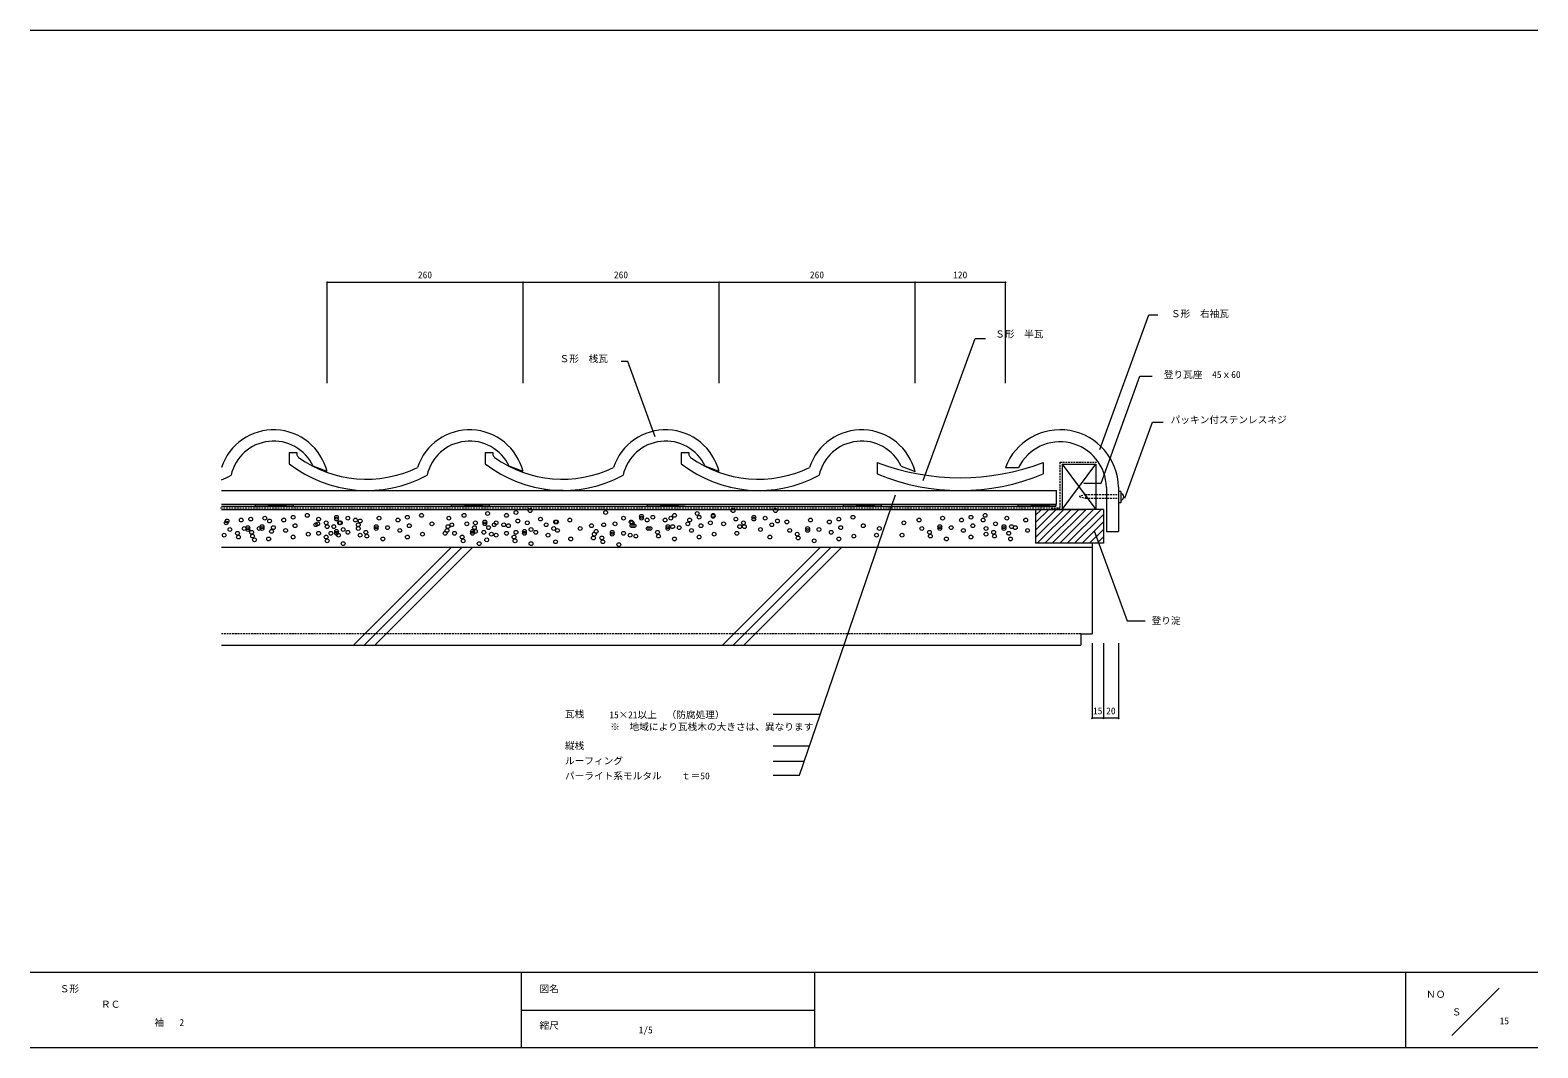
# Model space of a CAD drawing. Units: millimetres, scale not verified. Extents: x -1008 to 992, y -668 to 682.
import ezdxf
from ezdxf.enums import TextEntityAlignment as Align

# ---------------------------------------------------------------- set-up
doc = ezdxf.new("R2010")
doc.units = ezdxf.units.MM
doc.header["$LTSCALE"] = 2
doc.header["$PDMODE"] = 32
doc.header["$PDSIZE"] = 1
doc.linetypes.add('DASHED1', pattern=[1.8, 1.2, -0.6])
for name, color, linetype, lineweight in [('0-1', 7, 'Continuous', 18), ('0-2', 7, 'Continuous', 18), ('0-3', 7, 'Continuous', 18), ('0-4_下地', 7, 'Continuous', 18), ('0-5', 7, 'Continuous', 18), ('1-0', 7, 'Continuous', 18)]:
    doc.layers.add(name, color=color, linetype=linetype, lineweight=lineweight)
doc.styles.add('ＭＳ ゴシック', font='')
doc.styles.get('ＭＳ ゴシック').set_extended_font_data('MS Gothic')

msp = doc.modelspace()

# ---------------------------------------------------------------- linework, layer by layer
at = {"layer": '0-1'}
for p, q in [((-664.324, 122.365), (-654.324, 122.365)), ((-664.324, 122.365), (-664.324, 107.365)), ((-654.324, 122.365), (-654.324, 119.151)), ((-404.324, 122.365), (-394.324, 122.365)), ((-404.324, 122.365), (-404.324, 107.365)), ((-394.324, 122.365), (-394.324, 119.151)), ((-144.324, 122.365), (-134.324, 122.365)), ((-144.324, 122.365), (-144.324, 107.365)), ((-134.324, 122.365), (-134.324, 119.151)), ((-614.324, 96.852), (-632.735, 104.13)), ((-614.324, 96.852), (-632.735, 104.13)), ((-354.324, 96.852), (-372.735, 104.13)), ((-94.324, 96.852), (-112.735, 104.13)), ((-94.324, 96.852), (-112.735, 104.13)), ((285.545, 102.339), (302.99, 102.339)), ((-754.324, 71.852), (-583.283, 71.852)), ((-754.324, 71.852), (259.459, 71.852)), ((-521.175, 71.852), (-323.283, 71.852)), ((-261.175, 71.852), (-63.283, 71.852)), ((259.459, 71.852), (353.462, 71.852)), ((435.545, 76.339), (435.545, 17.339)), ((-754.324, 53.852), (353.462, 53.852)), ((-754.324, 50.852), (352.563, 50.852)), ((-754.324, 46.852), (391.545, 46.852)), ((415.545, 46.852), (373.545, 46.852))]:
    msp.add_line(p, q, dxfattribs=at)
msp.add_lwpolyline([(419.545, 76.033), (419.545, 17.339), (435.545, 17.339)], dxfattribs=at)
for centre, radius, start, end in [((-685.117, 79.475), 72.894, 13.7919, 161.69858), ((-425.117, 79.475), 72.894, 13.7919, 161.69852), ((-165.117, 79.475), 72.894, 13.7919, 161.69852), ((94.883, 79.475), 72.894, 13.7919, 161.69852), ((358.035, 74.855), 77.525, 1.09694, 159.2359), ((-685.117, 79.475), 57.895, 25.2054, 167.51599), ((-425.117, 79.475), 57.895, 25.2054, 167.51599), ((-165.117, 79.475), 57.895, 25.2054, 167.51599), ((94.883, 79.475), 57.895, 25.2054, 167.51599), ((358.035, 74.855), 61.525, 1.09694, 153.46677), ((-821.981, 242.365), 155.491, 295.79257, 295.79265), ((-561.238, 239.229), 167.376, 231.98312, 298.39507), ((-644.52, 122.93), 10.508, 201.07587, 223.8392), ((-561.981, 242.365), 155.491, 234.57967, 295.79265), ((-301.238, 239.229), 167.376, 231.98312, 298.39507), ((-384.52, 122.93), 10.508, 201.07587, 223.8392), ((-301.981, 242.365), 155.491, 234.57967, 295.79265), ((-41.238, 239.229), 167.376, 231.98312, 298.39507), ((-124.52, 122.93), 10.508, 201.07587, 223.8392), ((-41.981, 242.365), 155.491, 234.57967, 295.79265), ((-821.238, 239.229), 167.376, 293.56448, 298.39507)]:
    msp.add_arc(centre, radius, start, end, dxfattribs=at)
at = {"layer": '0-2'}
for p, q in [((335.676, 108.853), (335.676, 93.853)), ((360.765, 46.852), (405.765, 106.852)), ((360.765, 106.852), (405.765, 46.852)), ((360.765, 106.852), (360.765, 46.852)), ((360.765, 106.852), (405.765, 106.852)), ((389.831, 81.768), (412.407, 81.768)), ((12.36, -305.844), (139.735, 66.092)), ((353.462, 53.852), (353.462, 71.852)), ((438.552, 70.586), (435.545, 70.586)), ((438.552, 70.586), (438.552, 55.53)), ((-709.324, 50.852), (-659.324, 53.852)), ((-449.324, 50.852), (-399.324, 53.852)), ((70.676, 50.852), (120.676, 53.852)), ((302.563, 50.852), (302.563, 53.852)), ((302.563, 53.852), (353.462, 53.852)), ((325.545, 46.852), (325.545, 1.852)), ((325.545, 9.377), (363.02, 46.852)), ((325.545, 19.277), (353.121, 46.852)), ((325.545, 29.176), (343.221, 46.852)), ((325.545, 39.076), (333.322, 46.852)), ((327.92, 1.852), (372.92, 46.852)), ((337.819, 1.852), (382.819, 46.852)), ((347.719, 1.852), (392.719, 46.852)), ((357.618, 1.852), (402.618, 46.852)), ((367.518, 1.852), (412.518, 46.852)), ((415.545, 46.852), (415.545, 1.852)), ((438.552, 55.53), (435.545, 55.53)), ((377.417, 1.852), (415.545, 39.98)), ((387.317, 1.852), (415.545, 30.081)), ((397.216, 1.852), (415.545, 20.181)), ((415.545, 1.852), (325.545, 1.852)), ((400.545, 1.852), (400.545, -118.148)), ((407.116, 1.852), (415.545, 10.282)), ((-754.324, -3.148), (400.545, -3.148)), ((-449.229, -3.148), (-579.229, -133.148)), ((-435.087, -3.148), (-565.087, -133.148)), ((-420.945, -3.148), (-550.945, -133.148)), ((40.513, -3.148), (-89.487, -133.148)), ((54.655, -3.148), (-75.344, -133.148)), ((68.798, -3.148), (-61.202, -133.148)), ((385.545, -118.148), (400.545, -118.148)), ((385.545, -118.148), (385.545, -133.148)), ((-754.324, -133.148), (385.545, -133.148)), ((400.545, -130.648), (400.545, -230.347)), ((415.545, -130.648), (415.545, -230.347)), ((435.545, -130.648), (435.545, -230.347))]:
    msp.add_line(p, q, dxfattribs=at)
at = {"layer": '0-2', "color": 3, "linetype": 'DASHED1'}
for p, q in [((357.921, 109.427), (357.921, 48.726)), ((357.921, 109.427), (406.611, 109.427)), ((-755.387, 48.726), (357.921, 48.726))]:
    msp.add_line(p, q, dxfattribs=at)
at = {"layer": '0-2', "linetype": 'DASHED1'}
for p, q in [((391.957, 66.467), (435.545, 66.467)), ((391.957, 66.467), (391.957, 61.467)), ((391.957, 61.467), (435.545, 61.467)), ((385.545, -118.148), (-754.324, -118.148))]:
    msp.add_line(p, q, dxfattribs=at)
at = {"layer": '0-2'}
for points in [[(405.765, 106.852), (405.765, 46.852), (345.765, 46.852)], [(-189.324, 50.852), (-189.324, 53.852), (-139.324, 53.852)], [(-139.324, 50.852), (-189.324, 50.852), (-139.324, 53.852)], [(403.543, 18.457), (447.047, -101.07), (471.037, -101.07)], [(435.545, -230.347), (415.545, -230.347), (400.545, -230.347)]]:
    msp.add_lwpolyline(points, dxfattribs=at)
at = {"layer": '0-2', "linetype": 'DASHED1'}
msp.add_lwpolyline([(391.957, 66.467), (383.398, 63.771), (391.957, 61.467)], dxfattribs=at)
at = {"layer": '0-2'}
for points in [[(-709.324, 50.852), (-709.324, 53.852), (-659.324, 53.852), (-659.324, 50.852)], [(-449.324, 50.852), (-449.324, 53.852), (-399.324, 53.852), (-399.324, 50.852)], [(70.676, 50.852), (70.676, 53.852), (120.676, 53.852), (120.676, 50.852)], [(352.563, 53.852), (352.563, 50.852), (302.563, 50.852)]]:
    msp.add_lwpolyline(points, close=True, dxfattribs=at)
for centre in [(-640.431, 38.892), (-488.913, 38.892), (-432.563, 38.892), (-401.257, 41.396), (-376.213, 38.892), (-363.691, 42.648), (-344.908, 45.153), (-244.73, 42.648), (-197.146, 37.639), (-153.318, 38.892), (-123.265, 41.396), (-101.977, 38.892), (-101.977, 37.639), (-75.681, 45.153), (-19.331, 45.153), (258.661, 38.892), (-748.122, 28.874), (-746.869, 31.378), (-743.113, 20.108), (-728.086, 32.63), (-724.33, 21.36), (-719.321, 22.613), (-719.321, 20.108), (-715.564, 33.883), (-704.294, 21.36), (-700.537, 23.865), (-700.537, 21.36), (-696.781, 35.135), (-690.52, 31.378), (-688.015, 17.604), (-685.511, 22.613), (-671.736, 32.63), (-669.232, 18.856), (-659.214, 36.387), (-656.71, 25.117), (-629.161, 26.369), (-626.657, 27.622), (-625.404, 33.883), (-615.387, 28.874), (-614.135, 23.865), (-605.369, 23.865), (-601.612, 36.387), (-601.612, 33.883), (-601.612, 17.604), (-597.856, 28.874), (-596.603, 28.874), (-592.847, 20.108), (-586.586, 35.135), (-576.568, 32.63), (-572.811, 26.369), (-572.811, 21.36), (-570.307, 31.378), (-549.019, 23.865), (-549.019, 21.36), (-545.262, 35.135), (-533.993, 22.613), (-520.218, 32.63), (-517.714, 18.856), (-507.696, 36.387), (-505.192, 25.117), (-475.138, 27.622), (-455.103, 18.856), (-453.851, 23.865), (-452.598, 35.135), (-448.842, 26.369), (-428.806, 27.622), (-421.293, 17.604), (-418.788, 22.613), (-417.536, 28.874), (-417.536, 17.604), (-405.014, 30.126), (-405.014, 27.622), (-400.005, 22.613), (-392.492, 26.369), (-389.987, 28.874), (-379.97, 26.369), (-373.709, 25.117), (-361.186, 31.378), (-352.421, 17.604), (-348.664, 28.874), (-343.655, 20.108), (-331.133, 33.883), (-323.62, 26.369), (-313.602, 21.36), (-311.098, 30.126), (-309.846, 30.126), (-308.593, 18.856), (-292.315, 32.63), (-278.54, 21.361), (-263.514, 25.117), (-257.252, 17.604), (-247.235, 26.369), (-232.208, 27.622), (-220.938, 35.135), (-210.92, 30.126), (-209.668, 28.874), (-209.668, 25.117), (-207.164, 25.117), (-197.146, 35.135), (-189.633, 32.63), (-188.381, 21.361), (-185.876, 21.36), (-182.119, 36.387), (-165.841, 32.63), (-162.084, 23.865), (-162.084, 21.36), (-158.327, 35.135), (-155.823, 23.865), (-147.057, 22.613), (-135.787, 27.622), (-133.283, 32.63), (-130.779, 18.856), (-120.761, 36.387), (-118.256, 25.117), (-105.734, 28.874), (-88.203, 27.622), (-71.924, 33.883), (-66.915, 23.865), (-61.906, 28.874), (-60.654, 23.865), (-48.132, 36.387), (-48.132, 33.883), (-39.367, 20.108), (-33.105, 35.135), (-24.34, 26.369), (-16.827, 31.378), (-4.304, 30.126), (-0.548, 18.856), (23.244, 21.361), (23.244, 18.856), (27.001, 32.63), (38.271, 20.108), (52.045, 30.126), (64.567, 33.883), (67.072, 22.613), (83.351, 36.387), (97.125, 25.117), (118.413, 21.361), (150.97, 28.874), (171.006, 32.63), (174.763, 21.36), (198.555, 23.865), (198.555, 21.36), (202.311, 35.135), (213.581, 22.613), (227.356, 32.63), (229.86, 18.856), (239.878, 36.387), (242.382, 25.117), (256.157, 32.63), (259.913, 21.361), (272.435, 27.622), (283.705, 23.865), (283.705, 21.361), (287.462, 35.135), (293.723, 23.865), (298.732, 22.613), (312.506, 32.63), (315.011, 18.856), (-750.626, 12.595), (-733.095, 15.099), (-731.843, 10.091), (-714.312, 16.352), (-713.06, 11.343), (-710.555, 6.334), (-691.772, 7.586), (-659.214, 10.091), (-639.179, 13.847), (-625.404, 15.099), (-615.387, 10.091), (-614.135, 5.082), (-609.126, 15.099), (-601.612, 15.099), (-599.108, 12.595), (-592.847, 1.325), (-586.586, 16.352), (-570.307, 12.595), (-562.794, 16.352), (-561.541, 11.343), (-540.254, 7.586), (-507.696, 10.091), (-487.66, 13.847), (-457.607, 15.099), (-445.085, 15.099), (-435.067, 10.091), (-433.815, 5.082), (-421.293, 15.099), (-412.527, 1.325), (-406.266, 16.352), (-402.51, 6.334), (-396.249, 13.847), (-389.987, 12.595), (-376.213, 15.099), (-366.195, 10.091), (-364.943, 5.082), (-363.691, 16.352), (-352.421, 15.099), (-343.655, 1.325), (-337.394, 16.352), (-321.116, 12.595), (-311.098, 3.829), (-291.062, 7.586), (-261.009, 8.838), (-259.757, 13.847), (-249.739, 8.838), (-248.487, 3.829), (-235.965, 16.352), (-235.965, 13.847), (-227.199, 0.073), (-220.938, 15.099), (-212.173, 12.595), (-204.659, 11.343), (-175.858, 16.352), (-174.606, 11.343), (-153.318, 7.586), (-120.761, 10.091), (-100.725, 13.847), (-70.672, 15.099), (-26.844, 10.091), (9.47, 13.847), (10.722, 8.838), (32.01, 5.082), (54.55, 16.352), (64.567, 7.586), (84.603, 11.343), (114.656, 12.595), (148.466, 12.595), (184.78, 16.352), (186.032, 11.343), (207.32, 7.586), (239.878, 10.091), (259.913, 13.847), (269.931, 16.352), (271.183, 11.343), (289.967, 15.099), (292.471, 7.586)]:
    msp.add_circle(centre, 2.504, dxfattribs=at)
msp.add_arc((437.998, 63.533), 4.518, 277.05212, 82.94788, dxfattribs=at)
for p in [(400.545, -230.347), (415.545, -230.347), (435.545, -230.347)]:
    msp.add_point(p, dxfattribs=at)
at = {"layer": '0-3'}
for p, q in [((115.676, 108.852), (115.676, 93.852)), ((147.265, 104.13), (165.676, 96.852))]:
    msp.add_line(p, q, dxfattribs=at)
for centre, radius, start, end in [((225.676, 401.352), 312.5, 249.3903, 290.6097), ((225.676, 357.853), 286, 247.38014, 292.61986)]:
    msp.add_arc(centre, radius, start, end, dxfattribs=at)
at = {"layer": '0-4_下地'}
for q in [(-326.458, 71.852), (-261.175, 71.852)]:
    msp.add_line((-301.238, 71.852), q, dxfattribs=at)
at = {"layer": '0-5'}
for p, q in [((-614.324, 348.041), (-354.324, 348.041)), ((-614.324, 214.257), (-614.324, 348.041)), ((285.676, 214.257), (285.676, 348.041)), ((411.001, 126.183), (476.036, 304.865)), ((476.036, 304.865), (487.598, 304.865)), ((176.704, 85.028), (245.356, 273.65)), ((245.356, 273.65), (259.287, 273.65)), ((412.407, 81.768), (463.941, 223.356)), ((463.941, 223.356), (480.272, 223.356)), ((443.869, 61.817), (480.569, 162.651)), ((480.569, 162.651), (494.923, 162.651)), ((-22.352, -224.825), (40.106, -224.825)), ((-22.352, -266.963), (25.676, -266.963)), ((-22.352, -287.124), (18.771, -287.124)), ((-22.352, -305.844), (12.36, -305.844))]:
    msp.add_line(p, q, dxfattribs=at)
for points in [[(-354.324, 214.257), (-354.324, 348.041), (-94.324, 348.041)], [(-94.324, 214.257), (-94.324, 348.041), (165.676, 348.041)], [(165.676, 214.257), (165.676, 348.041), (285.676, 348.041)], [(-179.13, 142.919), (-215.472, 242.77), (-224.225, 242.77)]]:
    msp.add_lwpolyline(points, dxfattribs=at)
for p in [(-614.324, 348.041), (-354.324, 348.041), (-94.324, 348.041), (165.676, 348.041), (285.676, 348.041)]:
    msp.add_point(p, dxfattribs=at)
at = {"layer": '1-0', "color": 5}
for p, q in [((-1008.108, 682.5), (991.892, 682.5)), ((991.892, -567.5), (-1008.108, -567.5)), ((-356.757, -567.5), (-356.757, -667.5)), ((32.432, -567.5), (32.432, -667.5)), ((816.892, -667.5), (816.892, -567.5)), ((940.541, -588.446), (877.703, -651.284)), ((-356.757, -617.5), (32.432, -617.5)), ((991.892, -667.5), (-1008.108, -667.5))]:
    msp.add_line(p, q, dxfattribs=at)

# ---------------------------------------------------------------- texts
at = {"layer": '0-2', "style": 'ＭＳ ゴシック'}
for s, p in [('登り瓦座\u300045ｘ60', (495.687, 218.32)), ('パッキン付ステンレスネジ', (504.802, 158.262)), ('登り淀', (479.474, -108.095)), ('15×21以上\u3000（防腐処理）', (-239.777, -233.02)), ('15', (401.795, -227.847)), ('20', (419.295, -227.847)), ('※\u3000地域により瓦桟木の大きさは、異なります', (-238.623, -248.956)), ('縦桟', (-298.67, -274.08)), ('ルーフィング', (-298.67, -294.08)), ('パーライト系モルタル\u3000\u3000ｔ＝50', (-298.67, -314.08))]:
    msp.add_text(s, height=9.164, dxfattribs=at).set_placement(p, align=Align.BOTTOM_LEFT)
at = {"layer": '0-5', "style": 'ＭＳ ゴシック'}
for s, p in [('260', (-493.699, 350.541)), ('260', (-233.699, 350.541)), ('260', (26.301, 350.541)), ('120', (216.301, 350.541)), ('Ｓ形\u3000右袖瓦', (505.168, 299.012)), ('Ｓ形\u3000半瓦', (271.997, 272.007)), ('Ｓ形\u3000桟瓦', (-305.792, 239.297)), ('瓦桟', (-298.67, -232.104))]:
    msp.add_text(s, height=9.164, dxfattribs=at).set_placement(p, align=Align.BOTTOM_LEFT)
at = {"layer": '1-0', "style": 'ＭＳ ゴシック'}
for s, p in [('Ｓ形', (-968.919, -596.554)), ('図名', (-332.432, -596.554)), ('ＮＯ', (843.619, -603.848)), ('ＲＣ', (-914.111, -617.118)), ('Ｓ', (877.726, -627.253)), ('袖', (-843.282, -641.199)), ('2', (-810.059, -641.199)), ('縮尺', (-332.432, -645.203)), ('1/5', (-200.965, -651.143)), ('15', (941.276, -639.028))]:
    msp.add_text(s, height=9.164, dxfattribs=at).set_placement(p, align=Align.BOTTOM_LEFT)

doc.saveas('drawing.dxf')
